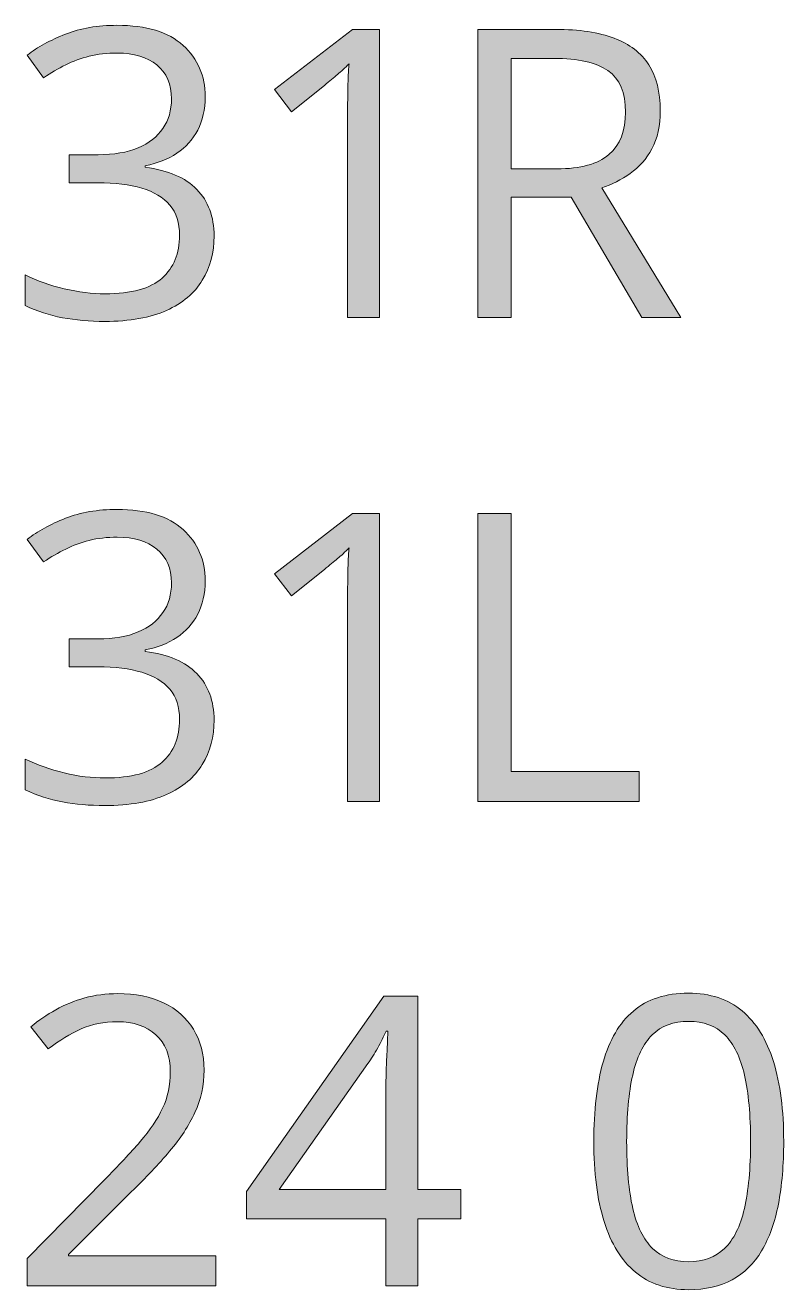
# Model space of a CAD drawing. Extents: x 104 to 491, y -610 to -261.
# Drawn here: x 104 to 313.1, y -609.7 to -261 of the extents above; entities that cross this region are included whole.
import ezdxf

# ---------------------------------------------------------------- set-up
doc = ezdxf.new("R2010")
doc.units = 0
doc.header["$MEASUREMENT"] = 0
doc.layers.add('Layer 1', color=7, linetype='Continuous', lineweight=0)

# ---------------------------------------------------------------- blocks, each defined once
blk = doc.blocks.new('Block_1')
at = {"layer": 'Layer 1', "true_color": 0x010101, "transparency": 33554687}
h = blk.add_hatch(color=18, dxfattribs=at)
h.dxf.hatch_style = 2
edge = h.paths.add_edge_path()
edge.add_spline(control_points=[(153.58, -280.62), (153.58, -284.17), (152.89, -287.25), (151.52, -289.86), (150.14, -292.47), (148.22, -294.6), (145.76, -296.25), (143.29, -297.89), (140.4, -299.04), (137.06, -299.7), (137.06, -299.7), (137.06, -300.13), (137.06, -300.13), (143.37, -300.93), (148.1, -302.96), (151.27, -306.22), (154.44, -309.48), (156.03, -313.75), (156.03, -319.04), (156.03, -323.64), (154.95, -327.71), (152.79, -331.26), (150.64, -334.81), (147.34, -337.59), (142.91, -339.6), (138.47, -341.61), (132.79, -342.62), (125.87, -342.62), (121.67, -342.62), (117.79, -342.28), (114.22, -341.61), (110.65, -340.94), (107.24, -339.83), (103.98, -338.27), (103.98, -338.27), (103.98, -329.8), (103.98, -329.8), (107.27, -331.43), (110.86, -332.7), (114.73, -333.63), (118.61, -334.55), (122.36, -335.01), (125.98, -335.01), (133.23, -335.01), (138.46, -333.57), (141.68, -330.69), (144.91, -327.81), (146.52, -323.87), (146.52, -318.87), (146.52, -315.43), (145.62, -312.65), (143.83, -310.53), (142.04, -308.42), (139.46, -306.86), (136.11, -305.86), (132.76, -304.87), (128.73, -304.37), (124.02, -304.37), (124.02, -304.37), (116.09, -304.37), (116.09, -304.37), (116.09, -304.37), (116.09, -296.65), (116.09, -296.65), (116.09, -296.65), (124.08, -296.65), (124.08, -296.65), (128.39, -296.65), (132.05, -296.02), (135.06, -294.75), (138.06, -293.48), (140.35, -291.7), (141.93, -289.4), (143.5, -287.1), (144.29, -284.37), (144.29, -281.22), (144.29, -277.2), (142.95, -274.1), (140.27, -271.9), (137.59, -269.71), (133.95, -268.62), (129.35, -268.62), (126.52, -268.62), (123.95, -268.91), (121.63, -269.49), (119.32, -270.07), (117.14, -270.86), (115.11, -271.88), (113.09, -272.89), (111.06, -274.07), (109.03, -275.41), (109.03, -275.41), (104.47, -269.21), (104.47, -269.21), (107.36, -266.97), (110.9, -265.03), (115.06, -263.4), (119.23, -261.77), (123.95, -260.96), (129.24, -260.96), (137.35, -260.96), (143.44, -262.8), (147.5, -266.5), (151.55, -270.19), (153.58, -274.9), (153.58, -280.62)], knot_values=[0, 0, 0, 0, 1, 1, 1, 2, 2, 2, 3, 3, 3, 4, 4, 4, 5, 5, 5, 6, 6, 6, 7, 7, 7, 8, 8, 8, 9, 9, 9, 10, 10, 10, 11, 11, 11, 12, 12, 12, 13, 13, 13, 14, 14, 14, 15, 15, 15, 16, 16, 16, 17, 17, 17, 18, 18, 18, 19, 19, 19, 20, 20, 20, 21, 21, 21, 22, 22, 22, 23, 23, 23, 24, 24, 24, 25, 25, 25, 26, 26, 26, 27, 27, 27, 28, 28, 28, 29, 29, 29, 30, 30, 30, 31, 31, 31, 32, 32, 32, 33, 33, 33, 34, 34, 34, 35, 35, 35, 35], degree=3, periodic=0)
h = blk.add_hatch(color=18, dxfattribs=at)
h.dxf.hatch_style = 2
edge = h.paths.add_edge_path()
edge.add_spline(control_points=[(201.67, -341.53), (201.67, -341.53), (192.86, -341.53), (192.86, -341.53), (192.86, -341.53), (192.86, -285.24), (192.86, -285.24), (192.86, -283.11), (192.87, -281.27), (192.89, -279.73), (192.91, -278.19), (192.95, -276.78), (193, -275.49), (193.05, -274.2), (193.14, -272.89), (193.24, -271.55), (192.12, -272.71), (191.07, -273.7), (190.09, -274.51), (189.12, -275.33), (187.9, -276.33), (186.45, -277.53), (186.45, -277.53), (177.38, -284.81), (177.38, -284.81), (177.38, -284.81), (172.65, -278.67), (172.65, -278.67), (172.65, -278.67), (194.17, -262.1), (194.17, -262.1), (194.17, -262.1), (201.67, -262.1), (201.67, -262.1), (201.67, -262.1), (201.67, -341.53), (201.67, -341.53)], knot_values=[0, 0, 0, 0, 1, 1, 1, 2, 2, 2, 3, 3, 3, 4, 4, 4, 5, 5, 5, 6, 6, 6, 7, 7, 7, 8, 8, 8, 9, 9, 9, 10, 10, 10, 11, 11, 11, 12, 12, 12, 12], degree=3, periodic=0)
h = blk.add_hatch(color=18, dxfattribs=at)
h.dxf.hatch_style = 2
edge = h.paths.add_edge_path()
edge.add_spline(control_points=[(249.66, -270.08), (249.66, -270.08), (237.98, -270.08), (237.98, -270.08), (237.98, -270.08), (237.98, -300.56), (237.98, -300.56), (237.98, -300.56), (250.59, -300.56), (250.59, -300.56), (257.07, -300.56), (261.84, -299.24), (264.9, -296.6), (267.96, -293.95), (269.5, -290.06), (269.5, -284.92), (269.5, -279.52), (267.87, -275.7), (264.63, -273.45), (261.39, -271.21), (256.4, -270.08), (249.66, -270.08)], knot_values=[0, 0, 0, 0, 1, 1, 1, 2, 2, 2, 3, 3, 3, 4, 4, 4, 5, 5, 5, 6, 6, 6, 7, 7, 7, 7], degree=3, periodic=0)
edge = h.paths.add_edge_path()
edge.add_spline(control_points=[(250.21, -262.1), (256.73, -262.1), (262.11, -262.9), (266.37, -264.52), (270.63, -266.13), (273.81, -268.58), (275.91, -271.88), (278.01, -275.17), (279.06, -279.38), (279.06, -284.48), (279.06, -288.68), (278.3, -292.19), (276.78, -295), (275.25, -297.8), (273.26, -300.08), (270.8, -301.81), (268.34, -303.55), (265.71, -304.89), (262.92, -305.83), (262.92, -305.83), (284.71, -341.53), (284.71, -341.53), (284.71, -341.53), (273.95, -341.53), (273.95, -341.53), (273.95, -341.53), (254.5, -308.39), (254.5, -308.39), (254.5, -308.39), (237.98, -308.39), (237.98, -308.39), (237.98, -308.39), (237.98, -341.53), (237.98, -341.53), (237.98, -341.53), (228.75, -341.53), (228.75, -341.53), (228.75, -341.53), (228.75, -262.1), (228.75, -262.1), (228.75, -262.1), (250.21, -262.1), (250.21, -262.1)], knot_values=[0, 0, 0, 0, 1, 1, 1, 2, 2, 2, 3, 3, 3, 4, 4, 4, 5, 5, 5, 6, 6, 6, 7, 7, 7, 8, 8, 8, 9, 9, 9, 10, 10, 10, 11, 11, 11, 12, 12, 12, 13, 13, 13, 14, 14, 14, 14], degree=3, periodic=0)
h = blk.add_hatch(color=18, dxfattribs=at)
h.dxf.hatch_style = 2
edge = h.paths.add_edge_path()
edge.add_spline(control_points=[(153.58, -414.15), (153.58, -417.7), (152.89, -420.78), (151.52, -423.39), (150.14, -426), (148.22, -428.12), (145.76, -429.77), (143.29, -431.42), (140.4, -432.57), (137.06, -433.22), (137.06, -433.22), (137.06, -433.66), (137.06, -433.66), (143.37, -434.45), (148.1, -436.48), (151.27, -439.74), (154.44, -443), (156.03, -447.28), (156.03, -452.56), (156.03, -457.17), (154.95, -461.24), (152.79, -464.79), (150.64, -468.34), (147.34, -471.12), (142.91, -473.13), (138.47, -475.14), (132.79, -476.14), (125.87, -476.14), (121.67, -476.14), (117.79, -475.81), (114.22, -475.14), (110.65, -474.47), (107.24, -473.36), (103.98, -471.8), (103.98, -471.8), (103.98, -463.32), (103.98, -463.32), (107.27, -464.95), (110.86, -466.23), (114.73, -467.15), (118.61, -468.08), (122.36, -468.54), (125.98, -468.54), (133.23, -468.54), (138.46, -467.1), (141.68, -464.22), (144.91, -461.34), (146.52, -457.4), (146.52, -452.4), (146.52, -448.96), (145.62, -446.18), (143.83, -444.06), (142.04, -441.94), (139.46, -440.39), (136.11, -439.39), (132.76, -438.39), (128.73, -437.89), (124.02, -437.89), (124.02, -437.89), (116.09, -437.89), (116.09, -437.89), (116.09, -437.89), (116.09, -430.18), (116.09, -430.18), (116.09, -430.18), (124.08, -430.18), (124.08, -430.18), (128.39, -430.18), (132.05, -429.55), (135.06, -428.28), (138.06, -427.01), (140.35, -425.23), (141.93, -422.93), (143.5, -420.63), (144.29, -417.9), (144.29, -414.75), (144.29, -410.73), (142.95, -407.62), (140.27, -405.43), (137.59, -403.24), (133.95, -402.14), (129.35, -402.14), (126.52, -402.14), (123.95, -402.43), (121.63, -403.01), (119.32, -403.59), (117.14, -404.39), (115.11, -405.4), (113.09, -406.42), (111.06, -407.6), (109.03, -408.94), (109.03, -408.94), (104.47, -402.74), (104.47, -402.74), (107.36, -400.5), (110.9, -398.56), (115.06, -396.93), (119.23, -395.3), (123.95, -394.48), (129.24, -394.48), (137.35, -394.48), (143.44, -396.33), (147.5, -400.03), (151.55, -403.72), (153.58, -408.43), (153.58, -414.15)], knot_values=[0, 0, 0, 0, 1, 1, 1, 2, 2, 2, 3, 3, 3, 4, 4, 4, 5, 5, 5, 6, 6, 6, 7, 7, 7, 8, 8, 8, 9, 9, 9, 10, 10, 10, 11, 11, 11, 12, 12, 12, 13, 13, 13, 14, 14, 14, 15, 15, 15, 16, 16, 16, 17, 17, 17, 18, 18, 18, 19, 19, 19, 20, 20, 20, 21, 21, 21, 22, 22, 22, 23, 23, 23, 24, 24, 24, 25, 25, 25, 26, 26, 26, 27, 27, 27, 28, 28, 28, 29, 29, 29, 30, 30, 30, 31, 31, 31, 32, 32, 32, 33, 33, 33, 34, 34, 34, 35, 35, 35, 35], degree=3, periodic=0)
h = blk.add_hatch(color=18, dxfattribs=at)
h.dxf.hatch_style = 2
edge = h.paths.add_edge_path()
edge.add_spline(control_points=[(201.67, -475.06), (201.67, -475.06), (192.86, -475.06), (192.86, -475.06), (192.86, -475.06), (192.86, -418.77), (192.86, -418.77), (192.86, -416.63), (192.87, -414.8), (192.89, -413.26), (192.91, -411.72), (192.95, -410.3), (193, -409.02), (193.05, -407.73), (193.14, -406.42), (193.24, -405.08), (192.12, -406.24), (191.07, -407.22), (190.09, -408.04), (189.12, -408.85), (187.9, -409.86), (186.45, -411.05), (186.45, -411.05), (177.38, -418.34), (177.38, -418.34), (177.38, -418.34), (172.65, -412.2), (172.65, -412.2), (172.65, -412.2), (194.17, -395.62), (194.17, -395.62), (194.17, -395.62), (201.67, -395.62), (201.67, -395.62), (201.67, -395.62), (201.67, -475.06), (201.67, -475.06)], knot_values=[0, 0, 0, 0, 1, 1, 1, 2, 2, 2, 3, 3, 3, 4, 4, 4, 5, 5, 5, 6, 6, 6, 7, 7, 7, 8, 8, 8, 9, 9, 9, 10, 10, 10, 11, 11, 11, 12, 12, 12, 12], degree=3, periodic=0)
h = blk.add_hatch(color=18, dxfattribs=at)
h.dxf.hatch_style = 2
edge = h.paths.add_edge_path()
edge.add_spline(control_points=[(228.75, -475.06), (228.75, -475.06), (228.75, -395.62), (228.75, -395.62), (228.75, -395.62), (237.98, -395.62), (237.98, -395.62), (237.98, -395.62), (237.98, -466.8), (237.98, -466.8), (237.98, -466.8), (273.24, -466.8), (273.24, -466.8), (273.24, -466.8), (273.24, -475.06), (273.24, -475.06), (273.24, -475.06), (228.75, -475.06), (228.75, -475.06)], knot_values=[0, 0, 0, 0, 1, 1, 1, 2, 2, 2, 3, 3, 3, 4, 4, 4, 5, 5, 5, 6, 6, 6, 6], degree=3, periodic=0)
h = blk.add_hatch(color=18, dxfattribs=at)
h.dxf.hatch_style = 2
edge = h.paths.add_edge_path()
edge.add_spline(control_points=[(156.52, -608.59), (156.52, -608.59), (104.47, -608.59), (104.47, -608.59), (104.47, -608.59), (104.47, -601.03), (104.47, -601.03), (104.47, -601.03), (125.71, -579.46), (125.71, -579.46), (129.66, -575.48), (132.98, -571.93), (135.68, -568.81), (138.38, -565.7), (140.43, -562.63), (141.85, -559.61), (143.26, -556.58), (143.97, -553.26), (143.97, -549.63), (143.97, -545.14), (142.63, -541.71), (139.97, -539.34), (137.31, -536.97), (133.81, -535.78), (129.46, -535.78), (125.66, -535.78), (122.29, -536.43), (119.35, -537.74), (116.42, -539.04), (113.41, -540.89), (110.33, -543.28), (110.33, -543.28), (105.5, -537.19), (105.5, -537.19), (107.6, -535.42), (109.89, -533.84), (112.37, -532.47), (114.85, -531.09), (117.51, -530), (120.36, -529.21), (123.2, -528.41), (126.23, -528.01), (129.46, -528.01), (134.35, -528.01), (138.57, -528.86), (142.12, -530.56), (145.67, -532.27), (148.41, -534.69), (150.35, -537.85), (152.29, -541), (153.26, -544.75), (153.26, -549.09), (153.26, -553.29), (152.42, -557.2), (150.76, -560.8), (149.09, -564.41), (146.75, -567.97), (143.75, -571.5), (140.74, -575.04), (137.23, -578.78), (133.21, -582.72), (133.21, -582.72), (115.93, -599.95), (115.93, -599.95), (115.93, -599.95), (115.93, -600.33), (115.93, -600.33), (115.93, -600.33), (156.52, -600.33), (156.52, -600.33), (156.52, -600.33), (156.52, -608.59), (156.52, -608.59)], knot_values=[0, 0, 0, 0, 1, 1, 1, 2, 2, 2, 3, 3, 3, 4, 4, 4, 5, 5, 5, 6, 6, 6, 7, 7, 7, 8, 8, 8, 9, 9, 9, 10, 10, 10, 11, 11, 11, 12, 12, 12, 13, 13, 13, 14, 14, 14, 15, 15, 15, 16, 16, 16, 17, 17, 17, 18, 18, 18, 19, 19, 19, 20, 20, 20, 21, 21, 21, 22, 22, 22, 23, 23, 23, 24, 24, 24, 24], degree=3, periodic=0)
h = blk.add_hatch(color=18, dxfattribs=at)
h.dxf.hatch_style = 2
edge = h.paths.add_edge_path()
edge.add_spline(control_points=[(203.4, -582.02), (203.4, -582.02), (203.4, -556.05), (203.4, -556.05), (203.4, -554.05), (203.42, -552.25), (203.46, -550.64), (203.49, -549.03), (203.55, -547.53), (203.62, -546.13), (203.69, -544.74), (203.76, -543.41), (203.81, -542.14), (203.87, -540.87), (203.91, -539.62), (203.95, -538.39), (203.95, -538.39), (203.51, -538.39), (203.51, -538.39), (202.82, -539.84), (202.04, -541.37), (201.15, -542.98), (200.26, -544.59), (199.37, -546.03), (198.46, -547.3), (198.46, -547.3), (173.96, -582.02), (173.96, -582.02), (173.96, -582.02), (203.4, -582.02), (203.4, -582.02)], knot_values=[0, 0, 0, 0, 1, 1, 1, 2, 2, 2, 3, 3, 3, 4, 4, 4, 5, 5, 5, 6, 6, 6, 7, 7, 7, 8, 8, 8, 9, 9, 9, 10, 10, 10, 10], degree=3, periodic=0)
edge = h.paths.add_edge_path()
edge.add_spline(control_points=[(224.1, -590.17), (224.1, -590.17), (212.21, -590.17), (212.21, -590.17), (212.21, -590.17), (212.21, -608.59), (212.21, -608.59), (212.21, -608.59), (203.4, -608.59), (203.4, -608.59), (203.4, -608.59), (203.4, -590.17), (203.4, -590.17), (203.4, -590.17), (164.99, -590.17), (164.99, -590.17), (164.99, -590.17), (164.99, -582.56), (164.99, -582.56), (164.99, -582.56), (202.81, -528.72), (202.81, -528.72), (202.81, -528.72), (212.21, -528.72), (212.21, -528.72), (212.21, -528.72), (212.21, -582.02), (212.21, -582.02), (212.21, -582.02), (224.1, -582.02), (224.1, -582.02), (224.1, -582.02), (224.1, -590.17), (224.1, -590.17)], knot_values=[0, 0, 0, 0, 1, 1, 1, 2, 2, 2, 3, 3, 3, 4, 4, 4, 5, 5, 5, 6, 6, 6, 7, 7, 7, 8, 8, 8, 9, 9, 9, 10, 10, 10, 11, 11, 11, 11], degree=3, periodic=0)
h = blk.add_hatch(color=18, dxfattribs=at)
h.dxf.hatch_style = 2
edge = h.paths.add_edge_path()
edge.add_spline(control_points=[(269.8, -568.76), (269.8, -576.15), (270.36, -582.31), (271.48, -587.23), (272.61, -592.16), (274.43, -595.84), (276.94, -598.29), (279.46, -600.74), (282.77, -601.96), (286.86, -601.96), (290.95, -601.96), (294.26, -600.74), (296.77, -598.32), (299.29, -595.89), (301.12, -592.21), (302.26, -587.29), (303.4, -582.36), (303.97, -576.19), (303.97, -568.76), (303.97, -561.48), (303.41, -555.39), (302.29, -550.48), (301.17, -545.57), (299.36, -541.88), (296.86, -539.39), (294.36, -536.91), (291.02, -535.67), (286.86, -535.67), (282.69, -535.67), (279.36, -536.91), (276.86, -539.39), (274.36, -541.88), (272.56, -545.57), (271.46, -550.48), (270.35, -555.39), (269.8, -561.48), (269.8, -568.76)], knot_values=[0, 0, 0, 0, 1, 1, 1, 2, 2, 2, 3, 3, 3, 4, 4, 4, 5, 5, 5, 6, 6, 6, 7, 7, 7, 8, 8, 8, 9, 9, 9, 10, 10, 10, 11, 11, 11, 12, 12, 12, 12], degree=3, periodic=0)
edge = h.paths.add_edge_path()
edge.add_spline(control_points=[(313.1, -568.76), (313.1, -575.21), (312.61, -580.97), (311.64, -586.04), (310.66, -591.11), (309.12, -595.4), (307.02, -598.92), (304.92, -602.43), (302.2, -605.1), (298.87, -606.93), (295.53, -608.76), (291.53, -609.67), (286.86, -609.67), (280.96, -609.67), (276.07, -608.06), (272.22, -604.84), (268.36, -601.61), (265.48, -596.95), (263.58, -590.85), (261.68, -584.74), (260.73, -577.38), (260.73, -568.76), (260.73, -560.28), (261.59, -553), (263.31, -546.89), (265.03, -540.79), (267.81, -536.1), (271.65, -532.82), (275.49, -529.54), (280.56, -527.9), (286.86, -527.9), (292.84, -527.9), (297.76, -529.52), (301.64, -532.76), (305.51, -536.01), (308.39, -540.68), (310.28, -546.78), (312.16, -552.89), (313.1, -560.21), (313.1, -568.76)], knot_values=[0, 0, 0, 0, 1, 1, 1, 2, 2, 2, 3, 3, 3, 4, 4, 4, 5, 5, 5, 6, 6, 6, 7, 7, 7, 8, 8, 8, 9, 9, 9, 10, 10, 10, 11, 11, 11, 12, 12, 12, 13, 13, 13, 13], degree=3, periodic=0)
at = {"layer": 'Layer 1'}
for points, knots in [([(153.58, -280.62), (153.58, -284.17), (152.89, -287.25), (151.52, -289.86), (150.14, -292.47), (148.22, -294.6), (145.76, -296.25), (143.29, -297.89), (140.4, -299.04), (137.06, -299.7), (137.06, -299.7), (137.06, -300.13), (137.06, -300.13), (143.37, -300.93), (148.1, -302.96), (151.27, -306.22), (154.44, -309.48), (156.03, -313.75), (156.03, -319.04), (156.03, -323.64), (154.95, -327.71), (152.79, -331.26), (150.64, -334.81), (147.34, -337.59), (142.91, -339.6), (138.47, -341.61), (132.79, -342.62), (125.87, -342.62), (121.67, -342.62), (117.79, -342.28), (114.22, -341.61), (110.65, -340.94), (107.24, -339.83), (103.98, -338.27), (103.98, -338.27), (103.98, -329.8), (103.98, -329.8), (107.27, -331.43), (110.86, -332.7), (114.73, -333.63), (118.61, -334.55), (122.36, -335.01), (125.98, -335.01), (133.23, -335.01), (138.46, -333.57), (141.68, -330.69), (144.91, -327.81), (146.52, -323.87), (146.52, -318.87), (146.52, -315.43), (145.62, -312.65), (143.83, -310.53), (142.04, -308.42), (139.46, -306.86), (136.11, -305.86), (132.76, -304.87), (128.73, -304.37), (124.02, -304.37), (124.02, -304.37), (116.09, -304.37), (116.09, -304.37), (116.09, -304.37), (116.09, -296.65), (116.09, -296.65), (116.09, -296.65), (124.08, -296.65), (124.08, -296.65), (128.39, -296.65), (132.05, -296.02), (135.06, -294.75), (138.06, -293.48), (140.35, -291.7), (141.93, -289.4), (143.5, -287.1), (144.29, -284.37), (144.29, -281.22), (144.29, -277.2), (142.95, -274.1), (140.27, -271.9), (137.59, -269.71), (133.95, -268.62), (129.35, -268.62), (126.52, -268.62), (123.95, -268.91), (121.63, -269.49), (119.32, -270.07), (117.14, -270.86), (115.11, -271.88), (113.09, -272.89), (111.06, -274.07), (109.03, -275.41), (109.03, -275.41), (104.47, -269.21), (104.47, -269.21), (107.36, -266.97), (110.9, -265.03), (115.06, -263.4), (119.23, -261.77), (123.95, -260.96), (129.24, -260.96), (137.35, -260.96), (143.44, -262.8), (147.5, -266.5), (151.55, -270.19), (153.58, -274.9), (153.58, -280.62)], [0, 0, 0, 0, 1, 1, 1, 2, 2, 2, 3, 3, 3, 4, 4, 4, 5, 5, 5, 6, 6, 6, 7, 7, 7, 8, 8, 8, 9, 9, 9, 10, 10, 10, 11, 11, 11, 12, 12, 12, 13, 13, 13, 14, 14, 14, 15, 15, 15, 16, 16, 16, 17, 17, 17, 18, 18, 18, 19, 19, 19, 20, 20, 20, 21, 21, 21, 22, 22, 22, 23, 23, 23, 24, 24, 24, 25, 25, 25, 26, 26, 26, 27, 27, 27, 28, 28, 28, 29, 29, 29, 30, 30, 30, 31, 31, 31, 32, 32, 32, 33, 33, 33, 34, 34, 34, 35, 35, 35, 35]), ([(201.67, -341.53), (201.67, -341.53), (192.86, -341.53), (192.86, -341.53), (192.86, -341.53), (192.86, -285.24), (192.86, -285.24), (192.86, -283.11), (192.87, -281.27), (192.89, -279.73), (192.91, -278.19), (192.95, -276.78), (193, -275.49), (193.05, -274.2), (193.14, -272.89), (193.24, -271.55), (192.12, -272.71), (191.07, -273.7), (190.09, -274.51), (189.12, -275.33), (187.9, -276.33), (186.45, -277.53), (186.45, -277.53), (177.38, -284.81), (177.38, -284.81), (177.38, -284.81), (172.65, -278.67), (172.65, -278.67), (172.65, -278.67), (194.17, -262.1), (194.17, -262.1), (194.17, -262.1), (201.67, -262.1), (201.67, -262.1), (201.67, -262.1), (201.67, -341.53), (201.67, -341.53)], [0, 0, 0, 0, 1, 1, 1, 2, 2, 2, 3, 3, 3, 4, 4, 4, 5, 5, 5, 6, 6, 6, 7, 7, 7, 8, 8, 8, 9, 9, 9, 10, 10, 10, 11, 11, 11, 12, 12, 12, 12]), ([(250.21, -262.1), (256.73, -262.1), (262.11, -262.9), (266.37, -264.52), (270.63, -266.13), (273.81, -268.58), (275.91, -271.88), (278.01, -275.17), (279.06, -279.38), (279.06, -284.48), (279.06, -288.68), (278.3, -292.19), (276.78, -295), (275.25, -297.8), (273.26, -300.08), (270.8, -301.81), (268.34, -303.55), (265.71, -304.89), (262.92, -305.83), (262.92, -305.83), (284.71, -341.53), (284.71, -341.53), (284.71, -341.53), (273.95, -341.53), (273.95, -341.53), (273.95, -341.53), (254.5, -308.39), (254.5, -308.39), (254.5, -308.39), (237.98, -308.39), (237.98, -308.39), (237.98, -308.39), (237.98, -341.53), (237.98, -341.53), (237.98, -341.53), (228.75, -341.53), (228.75, -341.53), (228.75, -341.53), (228.75, -262.1), (228.75, -262.1), (228.75, -262.1), (250.21, -262.1), (250.21, -262.1)], [0, 0, 0, 0, 1, 1, 1, 2, 2, 2, 3, 3, 3, 4, 4, 4, 5, 5, 5, 6, 6, 6, 7, 7, 7, 8, 8, 8, 9, 9, 9, 10, 10, 10, 11, 11, 11, 12, 12, 12, 13, 13, 13, 14, 14, 14, 14]), ([(249.66, -270.08), (249.66, -270.08), (237.98, -270.08), (237.98, -270.08), (237.98, -270.08), (237.98, -300.56), (237.98, -300.56), (237.98, -300.56), (250.59, -300.56), (250.59, -300.56), (257.07, -300.56), (261.84, -299.24), (264.9, -296.6), (267.96, -293.95), (269.5, -290.06), (269.5, -284.92), (269.5, -279.52), (267.87, -275.7), (264.63, -273.45), (261.39, -271.21), (256.4, -270.08), (249.66, -270.08)], [0, 0, 0, 0, 1, 1, 1, 2, 2, 2, 3, 3, 3, 4, 4, 4, 5, 5, 5, 6, 6, 6, 7, 7, 7, 7]), ([(153.58, -414.15), (153.58, -417.7), (152.89, -420.78), (151.52, -423.39), (150.14, -426), (148.22, -428.12), (145.76, -429.77), (143.29, -431.42), (140.4, -432.57), (137.06, -433.22), (137.06, -433.22), (137.06, -433.66), (137.06, -433.66), (143.37, -434.45), (148.1, -436.48), (151.27, -439.74), (154.44, -443), (156.03, -447.28), (156.03, -452.56), (156.03, -457.17), (154.95, -461.24), (152.79, -464.79), (150.64, -468.34), (147.34, -471.12), (142.91, -473.13), (138.47, -475.14), (132.79, -476.14), (125.87, -476.14), (121.67, -476.14), (117.79, -475.81), (114.22, -475.14), (110.65, -474.47), (107.24, -473.36), (103.98, -471.8), (103.98, -471.8), (103.98, -463.32), (103.98, -463.32), (107.27, -464.95), (110.86, -466.23), (114.73, -467.15), (118.61, -468.08), (122.36, -468.54), (125.98, -468.54), (133.23, -468.54), (138.46, -467.1), (141.68, -464.22), (144.91, -461.34), (146.52, -457.4), (146.52, -452.4), (146.52, -448.96), (145.62, -446.18), (143.83, -444.06), (142.04, -441.94), (139.46, -440.39), (136.11, -439.39), (132.76, -438.39), (128.73, -437.89), (124.02, -437.89), (124.02, -437.89), (116.09, -437.89), (116.09, -437.89), (116.09, -437.89), (116.09, -430.18), (116.09, -430.18), (116.09, -430.18), (124.08, -430.18), (124.08, -430.18), (128.39, -430.18), (132.05, -429.55), (135.06, -428.28), (138.06, -427.01), (140.35, -425.23), (141.93, -422.93), (143.5, -420.63), (144.29, -417.9), (144.29, -414.75), (144.29, -410.73), (142.95, -407.62), (140.27, -405.43), (137.59, -403.24), (133.95, -402.14), (129.35, -402.14), (126.52, -402.14), (123.95, -402.43), (121.63, -403.01), (119.32, -403.59), (117.14, -404.39), (115.11, -405.4), (113.09, -406.42), (111.06, -407.6), (109.03, -408.94), (109.03, -408.94), (104.47, -402.74), (104.47, -402.74), (107.36, -400.5), (110.9, -398.56), (115.06, -396.93), (119.23, -395.3), (123.95, -394.48), (129.24, -394.48), (137.35, -394.48), (143.44, -396.33), (147.5, -400.03), (151.55, -403.72), (153.58, -408.43), (153.58, -414.15)], [0, 0, 0, 0, 1, 1, 1, 2, 2, 2, 3, 3, 3, 4, 4, 4, 5, 5, 5, 6, 6, 6, 7, 7, 7, 8, 8, 8, 9, 9, 9, 10, 10, 10, 11, 11, 11, 12, 12, 12, 13, 13, 13, 14, 14, 14, 15, 15, 15, 16, 16, 16, 17, 17, 17, 18, 18, 18, 19, 19, 19, 20, 20, 20, 21, 21, 21, 22, 22, 22, 23, 23, 23, 24, 24, 24, 25, 25, 25, 26, 26, 26, 27, 27, 27, 28, 28, 28, 29, 29, 29, 30, 30, 30, 31, 31, 31, 32, 32, 32, 33, 33, 33, 34, 34, 34, 35, 35, 35, 35]), ([(201.67, -475.06), (201.67, -475.06), (192.86, -475.06), (192.86, -475.06), (192.86, -475.06), (192.86, -418.77), (192.86, -418.77), (192.86, -416.63), (192.87, -414.8), (192.89, -413.26), (192.91, -411.72), (192.95, -410.3), (193, -409.02), (193.05, -407.73), (193.14, -406.42), (193.24, -405.08), (192.12, -406.24), (191.07, -407.22), (190.09, -408.04), (189.12, -408.85), (187.9, -409.86), (186.45, -411.05), (186.45, -411.05), (177.38, -418.34), (177.38, -418.34), (177.38, -418.34), (172.65, -412.2), (172.65, -412.2), (172.65, -412.2), (194.17, -395.62), (194.17, -395.62), (194.17, -395.62), (201.67, -395.62), (201.67, -395.62), (201.67, -395.62), (201.67, -475.06), (201.67, -475.06)], [0, 0, 0, 0, 1, 1, 1, 2, 2, 2, 3, 3, 3, 4, 4, 4, 5, 5, 5, 6, 6, 6, 7, 7, 7, 8, 8, 8, 9, 9, 9, 10, 10, 10, 11, 11, 11, 12, 12, 12, 12]), ([(228.75, -475.06), (228.75, -475.06), (228.75, -395.62), (228.75, -395.62), (228.75, -395.62), (237.98, -395.62), (237.98, -395.62), (237.98, -395.62), (237.98, -466.8), (237.98, -466.8), (237.98, -466.8), (273.24, -466.8), (273.24, -466.8), (273.24, -466.8), (273.24, -475.06), (273.24, -475.06), (273.24, -475.06), (228.75, -475.06), (228.75, -475.06)], [0, 0, 0, 0, 1, 1, 1, 2, 2, 2, 3, 3, 3, 4, 4, 4, 5, 5, 5, 6, 6, 6, 6]), ([(156.52, -608.59), (156.52, -608.59), (104.47, -608.59), (104.47, -608.59), (104.47, -608.59), (104.47, -601.03), (104.47, -601.03), (104.47, -601.03), (125.71, -579.46), (125.71, -579.46), (129.66, -575.48), (132.98, -571.93), (135.68, -568.81), (138.38, -565.7), (140.43, -562.63), (141.85, -559.61), (143.26, -556.58), (143.97, -553.26), (143.97, -549.63), (143.97, -545.14), (142.63, -541.71), (139.97, -539.34), (137.31, -536.97), (133.81, -535.78), (129.46, -535.78), (125.66, -535.78), (122.29, -536.43), (119.35, -537.74), (116.42, -539.04), (113.41, -540.89), (110.33, -543.28), (110.33, -543.28), (105.5, -537.19), (105.5, -537.19), (107.6, -535.42), (109.89, -533.84), (112.37, -532.47), (114.85, -531.09), (117.51, -530), (120.36, -529.21), (123.2, -528.41), (126.23, -528.01), (129.46, -528.01), (134.35, -528.01), (138.57, -528.86), (142.12, -530.56), (145.67, -532.27), (148.41, -534.69), (150.35, -537.85), (152.29, -541), (153.26, -544.75), (153.26, -549.09), (153.26, -553.29), (152.42, -557.2), (150.76, -560.8), (149.09, -564.41), (146.75, -567.97), (143.75, -571.5), (140.74, -575.04), (137.23, -578.78), (133.21, -582.72), (133.21, -582.72), (115.93, -599.95), (115.93, -599.95), (115.93, -599.95), (115.93, -600.33), (115.93, -600.33), (115.93, -600.33), (156.52, -600.33), (156.52, -600.33), (156.52, -600.33), (156.52, -608.59), (156.52, -608.59)], [0, 0, 0, 0, 1, 1, 1, 2, 2, 2, 3, 3, 3, 4, 4, 4, 5, 5, 5, 6, 6, 6, 7, 7, 7, 8, 8, 8, 9, 9, 9, 10, 10, 10, 11, 11, 11, 12, 12, 12, 13, 13, 13, 14, 14, 14, 15, 15, 15, 16, 16, 16, 17, 17, 17, 18, 18, 18, 19, 19, 19, 20, 20, 20, 21, 21, 21, 22, 22, 22, 23, 23, 23, 24, 24, 24, 24]), ([(224.1, -590.17), (224.1, -590.17), (212.21, -590.17), (212.21, -590.17), (212.21, -590.17), (212.21, -608.59), (212.21, -608.59), (212.21, -608.59), (203.4, -608.59), (203.4, -608.59), (203.4, -608.59), (203.4, -590.17), (203.4, -590.17), (203.4, -590.17), (164.99, -590.17), (164.99, -590.17), (164.99, -590.17), (164.99, -582.56), (164.99, -582.56), (164.99, -582.56), (202.81, -528.72), (202.81, -528.72), (202.81, -528.72), (212.21, -528.72), (212.21, -528.72), (212.21, -528.72), (212.21, -582.02), (212.21, -582.02), (212.21, -582.02), (224.1, -582.02), (224.1, -582.02), (224.1, -582.02), (224.1, -590.17), (224.1, -590.17)], [0, 0, 0, 0, 1, 1, 1, 2, 2, 2, 3, 3, 3, 4, 4, 4, 5, 5, 5, 6, 6, 6, 7, 7, 7, 8, 8, 8, 9, 9, 9, 10, 10, 10, 11, 11, 11, 11]), ([(313.1, -568.76), (313.1, -575.21), (312.61, -580.97), (311.64, -586.04), (310.66, -591.11), (309.12, -595.4), (307.02, -598.92), (304.92, -602.43), (302.2, -605.1), (298.87, -606.93), (295.53, -608.76), (291.53, -609.67), (286.86, -609.67), (280.96, -609.67), (276.07, -608.06), (272.22, -604.84), (268.36, -601.61), (265.48, -596.95), (263.58, -590.85), (261.68, -584.74), (260.73, -577.38), (260.73, -568.76), (260.73, -560.28), (261.59, -553), (263.31, -546.89), (265.03, -540.79), (267.81, -536.1), (271.65, -532.82), (275.49, -529.54), (280.56, -527.9), (286.86, -527.9), (292.84, -527.9), (297.76, -529.52), (301.64, -532.76), (305.51, -536.01), (308.39, -540.68), (310.28, -546.78), (312.16, -552.89), (313.1, -560.21), (313.1, -568.76)], [0, 0, 0, 0, 1, 1, 1, 2, 2, 2, 3, 3, 3, 4, 4, 4, 5, 5, 5, 6, 6, 6, 7, 7, 7, 8, 8, 8, 9, 9, 9, 10, 10, 10, 11, 11, 11, 12, 12, 12, 13, 13, 13, 13]), ([(269.8, -568.76), (269.8, -576.15), (270.36, -582.31), (271.48, -587.23), (272.61, -592.16), (274.43, -595.84), (276.94, -598.29), (279.46, -600.74), (282.77, -601.96), (286.86, -601.96), (290.95, -601.96), (294.26, -600.74), (296.77, -598.32), (299.29, -595.89), (301.12, -592.21), (302.26, -587.29), (303.4, -582.36), (303.97, -576.19), (303.97, -568.76), (303.97, -561.48), (303.41, -555.39), (302.29, -550.48), (301.17, -545.57), (299.36, -541.88), (296.86, -539.39), (294.36, -536.91), (291.02, -535.67), (286.86, -535.67), (282.69, -535.67), (279.36, -536.91), (276.86, -539.39), (274.36, -541.88), (272.56, -545.57), (271.46, -550.48), (270.35, -555.39), (269.8, -561.48), (269.8, -568.76)], [0, 0, 0, 0, 1, 1, 1, 2, 2, 2, 3, 3, 3, 4, 4, 4, 5, 5, 5, 6, 6, 6, 7, 7, 7, 8, 8, 8, 9, 9, 9, 10, 10, 10, 11, 11, 11, 12, 12, 12, 12]), ([(203.4, -582.02), (203.4, -582.02), (203.4, -556.05), (203.4, -556.05), (203.4, -554.05), (203.42, -552.25), (203.46, -550.64), (203.49, -549.03), (203.55, -547.53), (203.62, -546.13), (203.69, -544.74), (203.76, -543.41), (203.81, -542.14), (203.87, -540.87), (203.91, -539.62), (203.95, -538.39), (203.95, -538.39), (203.51, -538.39), (203.51, -538.39), (202.82, -539.84), (202.04, -541.37), (201.15, -542.98), (200.26, -544.59), (199.37, -546.03), (198.46, -547.3), (198.46, -547.3), (173.96, -582.02), (173.96, -582.02), (173.96, -582.02), (203.4, -582.02), (203.4, -582.02)], [0, 0, 0, 0, 1, 1, 1, 2, 2, 2, 3, 3, 3, 4, 4, 4, 5, 5, 5, 6, 6, 6, 7, 7, 7, 8, 8, 8, 9, 9, 9, 10, 10, 10, 10])]:
    blk.add_open_spline(points, degree=3, knots=knots, dxfattribs=at)
blk = doc.blocks.new('Block_0')
at = {"layer": 'Layer 1'}
blk.add_blockref('Block_1', (0, 0), dxfattribs=at)

msp = doc.modelspace()

# ---------------------------------------------------------------- block references
at = {"layer": 'Layer 1'}
msp.add_blockref('Block_0', (0, 0), dxfattribs=at)

doc.saveas('drawing.dxf')
